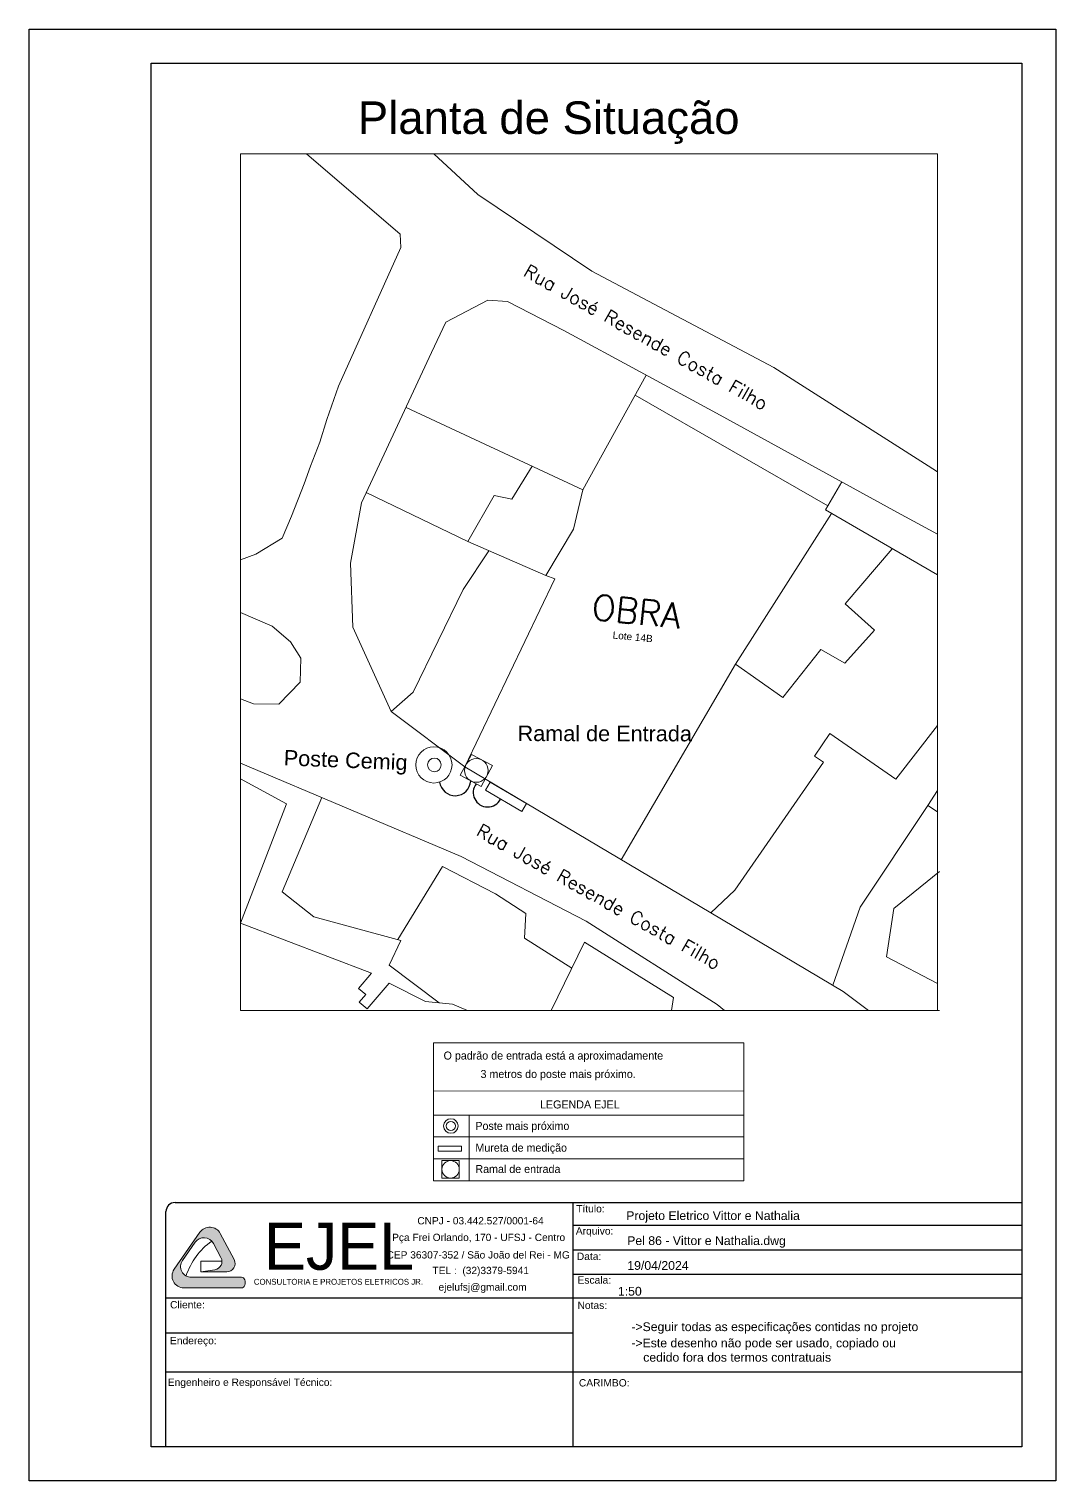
# Model space of a CAD drawing. Header units: millimetres. Extents: x 20625 to 81245, y 3427 to 18613.
# Drawn here: x 72437 to 73487, y 14606 to 16091 of the extents above; entities that cross this region are included whole.
import ezdxf

# ---------------------------------------------------------------- set-up
doc = ezdxf.new("R2010")
doc.units = ezdxf.units.MM
for name, color, linetype, lineweight in [('02', 7, 'Continuous', 20), ('1', 1, 'Continuous', 13), ('EJEL05130C', 130, 'Continuous', 30), ('EJEL0550C', 50, 'Continuous', 35), ('EJEL0910C', 10, 'Continuous', 9), ('EJELFORMATO', 170, 'Continuous', 25), ('HACHURA', 1, 'Continuous', 5)]:
    doc.layers.add(name, color=color, linetype=linetype, lineweight=lineweight)
doc.styles.add('AGEONE', font='')
doc.styles.add('AR', font='arial.ttf')
doc.styles.add('PADRÃO', font='', dxfattribs={"height": 0.2})
doc.styles.add('ROMANS', font='romans.shx')
doc.styles.get("Standard").update_dxf_attribs({"font": 'arial.ttf'})
doc.styles.get('AGEONE').set_extended_font_data('Ageone')
doc.styles.get('PADRÃO').set_extended_font_data('AvantGarde Bk BT')

msp = doc.modelspace()

# ---------------------------------------------------------------- hatches: boundary and pattern name
at = {"layer": 'EJEL0910C'}
h = msp.add_hatch(color=256, dxfattribs=at)
h.dxf.hatch_style = 1
edge = h.paths.add_edge_path()
edge.add_arc((72625.92247307279, 14830.71856088281), 8.52231240695832, -81.4230188051423, 28.01405766307471, ccw=False)
edge.add_line((72627.19347450708, 14822.29155879942), (72612.81998294959, 14820.12367890558))
edge.add_line((72612.81998294908, 14820.1236789054), (72639.43661291304, 14820.1236789054))
edge.add_arc((72639.43661291333, 14828.64599131256), 8.522312406956294, 270, 388.0140576630612)
edge.add_line((72646.96038626017, 14832.64882073374), (72632.70837781556, 14859.43709222821))
edge.add_arc((72621.9601301766, 14853.71876448358), 12.17473200993796, 28.01405766304059, 145.1095997923543)
edge.add_line((72611.97383392791, 14860.68281407716), (72585.5818582677, 14822.83729273379))
edge.add_arc((72595.56815451587, 14815.87324314014), 12.17473200993696, 145.1095997923455, 269.9862535994334)
edge.add_line((72595.56523355555, 14803.69851148072), (72654.45295792581, 14803.68438314055))
edge.add_ellipse((72654.45437690541, 14809.18154522021), major_axis=(0.001418979510486892, 5.49716207993671), ratio=0.7056061408771387, start_angle=180, end_angle=360.0417428966182)
edge.add_line((72654.45296995783, 14814.6787065707), (72603.1128233746, 14814.66661143731))
edge.add_arc((72603.10999498397, 14825.62386988135), 10.95725880894664, 145.1095997923734, 270.0147897280216, ccw=False)
edge.add_line((72594.12232835994, 14831.89151451563), (72607.03555402752, 14850.40880037169))
edge.add_arc((72616.02322065168, 14844.14115573756), 10.95725880893985, 28.01405766305561, 145.109599792388, ccw=False)
edge.add_line((72625.69664352718, 14849.28765070774), (72633.44624642063, 14834.7213903043))

# ---------------------------------------------------------------- linework, layer by layer
for centre, radius, start, end in [((72872.85031430009, 15323.14269376584), 15.97029527368557, 187.2799596742769, 357.0044634924005), ((72906.06899163402, 15310.32864547339), 14.67660286517871, 142.3719548477176, 333.2326845325079)]:
    msp.add_arc(centre, radius, start, end)
at = {"layer": '02'}
for p, q in [((72653.52375366405, 15963.70994031677), (73365.9563000444, 15963.70994031677)), ((72653.52375366405, 15087.33376427334), (72653.52375366405, 15963.70994031677)), ((72720.97440520402, 15963.70994031677), (72816.82489763353, 15881.55678110706)), ((72895.97176528093, 15922.10740008345), (72851.09569957093, 15963.70994031677)), ((73365.9563000444, 15963.70994031677), (73365.9563000444, 15087.33376427334)), ((73012.65163769272, 15843.83146901114), (72895.97176528093, 15922.10740008345)), ((72816.82489763353, 15881.55678110706), (72817.32736284187, 15868.01639123614)), ((72817.32736284187, 15868.01639123614), (72753.56395473283, 15725.9659662942)), ((73198.83696834295, 15745.03473684674), (73012.65163769272, 15843.83146901114)), ((72863.47296517185, 15791.59774668458), (72906.35254364683, 15814.12965109185)), ((72906.35254364683, 15814.12965109185), (72926.24768223386, 15812.60050706596)), ((72926.24768223386, 15812.60050706596), (72983.89075842152, 15783.03445810395)), ((72848.84511396021, 15760.6100203637), (72863.47296517185, 15791.59774668458)), ((72983.89075842152, 15783.03445810395), (73140.06095729367, 15698.33841912038)), ((72777.15975913292, 15606.75630988287), (72848.84511396021, 15760.6100203637)), ((73356.4266791919, 15644.58990900204), (73198.83696834295, 15745.03473684674)), ((73068.16721177836, 15737.3286715297), (73003.52988811923, 15620.10350585996)), ((72753.56395473283, 15725.9659662942), (72741.52007384243, 15691.86457787555)), ((73253.98839547897, 15603.8026041764), (73056.83626006, 15716.77904760981)), ((73003.52988811923, 15620.10350585996), (72822.64697705526, 15704.38262802928)), ((73140.06095729367, 15698.33841912038), (73325.3082255206, 15596.79513427425)), ((72741.52007384243, 15691.86457787555), (72734.49415823724, 15668.79575031109)), ((72734.49415823724, 15668.79575031109), (72724.95973761802, 15644.22279958597)), ((72724.95973761802, 15644.22279958597), (72718.43533196427, 15626.16921987684)), ((72930.98575720348, 15610.31993737668), (72951.7780550706, 15644.21633683077)), ((73365.9563000444, 15638.45176756256), (73356.4266791919, 15644.58990900204)), ((72718.43533196427, 15626.16921987684), (72705.38747591389, 15593.07071695796)), ((73251.46908750615, 15599.48342346811), (73268.16976073089, 15628.11558213481)), ((72782.00436208567, 15617.15397258384), (72885.77630678294, 15567.09208582063)), ((72885.77630678294, 15567.09208582063), (72912.77187102502, 15614.21991092768)), ((72912.77187102502, 15614.21991092768), (72930.98575720348, 15610.31993737668)), ((72993.79295300516, 15579.7214700903), (73003.52988811923, 15620.10350585996)), ((72705.38747591389, 15593.07071695796), (72695.85974209402, 15570.44775300834)), ((72765.75494520916, 15544.88955444251), (72777.15975913292, 15606.75630988287)), ((73159.44946714725, 15441.72209641787), (73257.53359557541, 15595.95791317383)), ((73251.46908750615, 15599.48342346811), (73365.9563000444, 15532.92800928498)), ((73325.3082255206, 15596.79513427425), (73365.9563000444, 15574.75890189171)), ((72965.49632866053, 15532.26837373524), (72993.79295300516, 15579.7214700903)), ((72695.85974209402, 15570.44775300834), (72669.1039473714, 15554.09066999747)), ((72965.49632866053, 15532.26837373524), (72885.77630678294, 15567.09208582063)), ((72669.1039473714, 15554.09066999747), (72653.52375366405, 15548.42898142732)), ((72881.2225964239, 15518.2214138879), (72907.26870760262, 15557.70366418526)), ((73271.7528116661, 15503.30947119804), (73319.77553741583, 15559.77449908847)), ((72768.24243456805, 15479.50552163573), (72765.75494520916, 15544.88955444251)), ((72882.8662111361, 15336.57754388948), (72974.71933548135, 15528.84010502053)), ((72974.71933548135, 15528.84010502053), (72965.49632866053, 15532.26837373524)), ((72829.83358814484, 15413.23960587415), (72881.2225964239, 15518.2214138879)), ((72653.52375366405, 15494.58859141046), (72685.78846701233, 15480.43375471799)), ((73301.73630254684, 15476.53173027636), (73271.7528116661, 15503.30947119804)), ((72685.78846701233, 15480.43375471799), (72704.67485415426, 15464.39127832399)), ((72807.34397140896, 15393.21758137412), (72768.24243456805, 15479.50552163573)), ((73271.45274353746, 15442.6227153953), (73301.73630254684, 15476.53173027636)), ((72704.67485415426, 15464.39127832399), (72715.0623193195, 15447.7199988743)), ((72715.0623193195, 15447.7199988743), (72714.43280492332, 15423.18478453611)), ((73207.95776265954, 15407.77398244468), (73246.77845392755, 15456.75950425059)), ((73246.77845392755, 15456.75950425059), (73271.45274353746, 15442.6227153953)), ((73042.76132643377, 15241.6682833486), (73159.44946714725, 15441.72209641787)), ((73159.44946714725, 15441.72209641787), (73207.95776265954, 15407.77398244468)), ((72714.43280492332, 15423.18478453611), (72692.70643857085, 15400.71358649036)), ((72666.58015824441, 15401.02819310725), (72653.52375366405, 15406.37568523858)), ((72692.70643857085, 15400.71358649036), (72666.58015824441, 15401.02819310725)), ((72807.34397140896, 15393.21758137412), (72829.83358814484, 15413.23960587415)), ((72882.8662111361, 15336.57754388948), (72807.34397140896, 15393.21758137412)), ((73256.06832874197, 15370.74064083473), (73240.16198711902, 15347.76128178733)), ((73323.40153244816, 15324.13251140386), (73256.06832874197, 15370.74064083473)), ((73365.9563000444, 15379.11492878011), (73323.40153244816, 15324.13251140386)), ((72653.52375366405, 15340.43791197182), (72879.17165953686, 15245.02432892905)), ((73249.45980180714, 15341.32532260883), (73158.891983053, 15210.48502792493)), ((73240.16198711902, 15347.76128178733), (73249.45980180714, 15341.32532260883)), ((73134.28738368151, 15187.34098011964), (72882.8662111361, 15336.57754388948)), ((72700.45303821858, 15298.99889900135), (72653.52375366405, 15324.44465695206)), ((73356.22703046839, 15297.25107822761), (73365.9563000444, 15312.58736766788)), ((72653.52375366405, 15176.92696786818), (72700.45303821858, 15298.99889900135)), ((72695.92087854518, 15208.75432879772), (72736.72608433999, 15305.25640892798)), ((73286.88014490022, 15193.07609057296), (73356.22703046839, 15297.25107822761)), ((73365.9563000444, 15290.71834216864), (73356.22703046839, 15297.25107822761)), ((72879.17165953686, 15245.02432892905), (73006.71853615304, 15178.80394293858)), ((72860.0789368721, 15234.72967851009), (72814.1076044858, 15160.03303968603)), ((72914.20189082924, 15206.67267484616), (72860.0789368721, 15234.72967851009)), ((73368.20881965054, 15229.49580571759), (73321.44421075199, 15191.79100252764)), ((72728.27830061081, 15183.42500962203), (72695.92087854518, 15208.75432879772)), ((72944.98409401893, 15186.72858418866), (72914.20189082924, 15206.67267484616)), ((73158.891983053, 15210.48502792493), (73134.28738368151, 15187.34098011964)), ((73259.02965957584, 15113.29746014545), (73286.88014490022, 15193.07609057296)), ((73321.44421075199, 15191.79100252764), (73314.00466884417, 15142.40350616558)), ((72787.2086977799, 15125.53318123081), (72653.52375366405, 15176.92696786818)), ((72817.26240536247, 15159.17322836367), (72728.27830061081, 15183.42500962203)), ((72943.6314500357, 15161.37588486023), (72944.98409401893, 15186.72858418866)), ((73006.71853615304, 15178.80394293858), (73140.71148734484, 15093.69362405528)), ((73269.75620701614, 15106.9304821185), (73134.28738368151, 15187.34098011964)), ((72805.39811279751, 15133.84390918797), (72817.26240536247, 15159.17322836367)), ((72992.12429621817, 15130.75479520584), (72943.6314500357, 15161.37588486023)), ((73005.01722334657, 15157.48452504969), (72971.18041871086, 15087.33376427334)), ((73096.15829851796, 15100.89758235113), (73005.01722334657, 15157.48452504969)), ((72856.36871848856, 15095.28019301781), (72805.39811279751, 15133.84390918797)), ((73314.00466884417, 15142.40350616558), (73365.9563000444, 15115.19468609855)), ((72774.00356982026, 15110.13760484892), (72787.2086977799, 15125.53318123081)), ((72781.46059518318, 15103.74154849656), (72774.00356982026, 15110.13760484892)), ((72774.76502341352, 15095.93532451184), (72781.46059518318, 15103.74154849656)), ((72805.40479959686, 15115.48966891794), (72782.75469967653, 15089.08240164673)), ((72842.61683799214, 15096.6276281372), (72805.40479959686, 15115.48966891794)), ((73295.68665306042, 15087.33376427334), (73269.75620701614, 15106.9304821185)), ((72782.75469967653, 15089.08240164673), (72774.76502341352, 15095.93532451184)), ((72870.120598985, 15093.93275789842), (72842.61683799214, 15096.6276281372)), ((72885.60504995634, 15087.33376427334), (72870.120598985, 15093.93275789842)), ((73094.09644218285, 15087.33376427334), (73096.15829851796, 15100.89758235113)), ((73140.71148734484, 15093.69362405528), (73148.14823595967, 15087.33376427334)), ((73368.12871237594, 15087.33376427334), (72653.52375366405, 15087.33376427334))]:
    msp.add_line(p, q, dxfattribs=at)
at = {"layer": '1'}
for points in [[(72908.73183437918, 15321.11392860284), (72945.94879283059, 15299.23052027324), (72941.03075211245, 15290.86644305493), (72903.81379366104, 15312.74985138454)], [(72855.64644970292, 14948.85505541454), (72879.38294021614, 14948.85505541454), (72879.38294021614, 14943.52055609474), (72855.64644970292, 14943.52055609474)]]:
    msp.add_lwpolyline(points, close=True, dxfattribs=at)
for radius in [7.428971140562793, 4.755572152112688]:
    msp.add_circle((72868.48197256314, 14969.37219009019), radius, dxfattribs=at)
at = {"layer": 'EJEL0910C'}
for p, q in [((72878.09662201638, 15328.03009874666), (72889.53901341268, 15349.43148458599)), ((72910.94042156778, 15337.98908125842), (72889.53901341268, 15349.43148458599)), ((72878.09662201638, 15328.03009874666), (72899.49803017145, 15316.58769541909)), ((72899.49803017145, 15316.58769541909), (72910.94042156778, 15337.98908125842)), ((72850.60336493774, 14913.44516263314), (72850.60336493774, 15054.54497627715)), ((72850.60336493774, 15054.54497627715), (73168.16153860613, 15054.54497627715)), ((73168.15281552638, 14913.44516263314), (73168.16153860613, 15054.54497627715)), ((72850.60336493774, 15005.15585372223), (73168.15848405508, 15005.13622181298)), ((72850.60336493774, 14980.46062399016), (73168.15695856143, 14980.46062399016)), ((72887.16524111075, 14913.44516263314), (72887.16524111075, 14980.46062399016)), ((72850.60336493774, 14958.17109840782), (73168.1555793637, 14958.15146667829)), ((72850.60336493774, 14935.73468821515), (73168.15419229657, 14935.71505657128)), ((72859.27910569837, 14916.09947152179, -0.06270593107355224), (72859.27910569837, 14933.91444187039, -0.06270593107355224)), ((72877.09409462308, 14933.91444187039, -0.06270593107355224), (72859.27910569837, 14933.91444187039, -0.06270593107355224)), ((72877.09409462308, 14916.09947152179, -0.06270593107355224), (72877.09409462308, 14933.91444187039, -0.06270593107355224)), ((72850.60336493774, 14913.44516263314), (73168.15281552638, 14913.44516263314)), ((72859.27910569837, 14916.09947152179, -0.06270593107355224), (72877.09409462308, 14916.09947152179, -0.06270593107355224)), ((72585.58185826721, 14822.83729273372), (72611.97383392791, 14860.68281407716)), ((72594.12232835994, 14831.89151451563), (72607.03555402765, 14850.40880037184)), ((72632.7083778164, 14859.43709222825), (72646.96038626017, 14832.64882073374)), ((72625.69664352718, 14849.28765070774), (72633.44624642076, 14834.72139030428)), ((72634.43707768984, 14831.08093771432), (72612.81998294908, 14831.08093771432)), ((72612.81998294908, 14820.1236789054), (72612.81998294908, 14831.08093771432)), ((72612.81998294908, 14820.1236789054), (72627.19347450708, 14822.29155879942)), ((72654.45296995783, 14814.6787065707), (72603.11282337592, 14814.66661143736)), ((72639.43661291333, 14820.1236789054), (72612.81998294908, 14820.1236789054)), ((72639.43661291333, 14820.1236789054), (72612.81998294908, 14820.1236789054)), ((72654.45295792537, 14803.68438314044), (72595.56523355555, 14803.69851148072))]:
    msp.add_line(p, q, dxfattribs=at)
for centre, radius in [((72894.51852770457, 15333.00960106038), 12.13413434208045), ((72868.18660016095, 14925.00696590099, -0.06270593107355224), 8.90749446232028)]:
    msp.add_circle(centre, radius, dxfattribs=at)
for centre, radius, start, end in [((72621.9601301766, 14853.71876448358), 12.17473200993999, 28.01405766223634, 145.1095997921657), ((72667.23905510183, 14792.35334319164), 73.4833947464415, 126.1074537211275, 161.1486609989936), ((72616.02322065168, 14844.14115573756), 10.95725880894599, 28.01405766223634, 145.1095997921657), ((72595.56815451587, 14815.87324314014), 12.17473200993999, 145.1095997921657, 269.9862536009411), ((72603.10999498397, 14825.62386988135), 10.95725880894599, 145.1095997921657, 270.0147897266933), ((72625.92247307279, 14830.71856088281), 8.522312406957989, 278.5769811917692, 28.01405766223634), ((72639.43661291333, 14828.64599131256), 8.522312406957989, 270, 28.01405766223634)]:
    msp.add_arc(centre, radius, start, end, dxfattribs=at)
msp.add_ellipse((72654.45437690541, 14809.18154522078), major_axis=(0.001418979510486892, 5.497162079936708), ratio=0.7056061408771388, start_param=3.141592653589793, end_param=6.283913858164894, dxfattribs=at)
at = {"layer": 'EJELFORMATO'}
for p, q in [((72577.19304088617, 14641.11187629912), (72577.19304088617, 14881.77244348927)), ((72586.53247369528, 14891.11187629894), (73452.19304088541, 14891.11187629894)), ((72993.1592652263, 14891.0242468593), (72993.1592652263, 14641.11187629912)), ((72993.2801207701, 14867.83180253655), (73452.19304088541, 14867.83180253655)), ((72993.2801207701, 14842.83180253649), (73452.19304088541, 14842.83180253649)), ((72993.18836513186, 14817.8318025367), (73452.19304088541, 14817.8318025367)), ((73452.0880252596, 14793.24699683025), (72577.19304088617, 14793.24699683025)), ((72577.19304088617, 14757.92523395434), (72993.18484889311, 14757.92523395434)), ((72577.19304088617, 14717.83180253672), (73452.05695504793, 14717.83180253672))]:
    msp.add_line(p, q, dxfattribs=at)
at = {"layer": 'EJELFORMATO', "color": 7}
msp.add_lwpolyline([(72437.19304088579, 14606.30960995047), (72437.19304088579, 16091.30960994965), (73487.19304088579, 16091.30960994965), (73487.19304088579, 14606.30960995047)], close=True, dxfattribs=at)
at = {"layer": 'EJELFORMATO'}
msp.add_lwpolyline([(72562.19304088585, 14641.30960995056), (72562.19304088585, 16056.30960994984), (73452.19304088541, 16056.30960994984), (73452.19304088541, 14641.30960995056)], close=True, dxfattribs=at)
msp.add_arc((72586.53247369528, 14881.77244348927), 9.339432809798309, 90, 180, dxfattribs=at)
at = {"layer": 'HACHURA'}
for centre, radius in [((72851.12721009587, 15338.69840015405), 18.53722716855363), ((72851.64279642263, 15338.69840015405), 6.957616411730638)]:
    msp.add_circle(centre, radius, dxfattribs=at)

# ---------------------------------------------------------------- texts
at = {"layer": 'EJEL05130C', "style": 'ROMANS'}
for p in [(72941.53097697799, 15839.45903937835), (72893.20743487027, 15267.20617819961)]:
    msp.add_text('Rua José Resende Costa Filho', height=13.64869147853667, rotation=330.618885929635, dxfattribs=at).set_placement(p)
at = {"layer": 'EJEL05130C', "insert": (72773.36949825835, 16017.30897666366), "char_height": 33.28397104570214, "width": 400.7572429833703, "attachment_point": 1}
msp.add_mtext('Planta de Situação', dxfattribs=at)
at = {"layer": 'EJEL05130C', "ltscale": 0.2, "insert": (73014.25551428011, 15513.44919656784), "char_height": 25.97851371083189, "width": 125.2494834103076, "attachment_point": 1, "rotation": 353.95986127882145, "style": 'ROMANS'}
msp.add_mtext('OBRA', dxfattribs=at)
at = {"layer": 'EJEL05130C', "insert": (73034.36176467534, 15475.29401780369), "char_height": 7.341087888855443, "width": 70.07601421540748, "attachment_point": 1, "rotation": 354.45303092962945}
msp.add_mtext('Lote 14B', dxfattribs=at)
at = {"layer": 'EJEL05130C', "char_height": 15.83139298886789, "attachment_point": 1}
for s, width, insert, rotation in [('Ramal de Entrada', 184.2837519093363, (72936.7240347898, 15378.89198115293), 359.8982567911568), ('Poste Cemig', 151.1221411504687, (72698.02719511837, 15354.07238347297), 357.74453574839873)]:
    msp.add_mtext_dynamic_manual_height_columns(s, width=width, gutter_width=158.3139298886789, heights=[0], dxfattribs=dict(at, insert=insert, rotation=rotation))
at = {"layer": 'EJEL0550C', "style": 'PADRÃO'}
for s, p in [('O padrão de entrada está a aproximadamente', (72861.07009509823, 15037.30159453394)), ('3 metros do poste mais próximo.', (72898.83391265554, 15018.44366825033)), ('LEGENDA EJEL', (72959.61252975503, 14987.31821574327)), ('Poste mais próximo', (72893.56421309966, 14965.3593783224)), ('Mureta de medição', (72893.56421309966, 14943.09186750797)), ('Ramal de entrada', (72893.56421309966, 14921.29214822188))]:
    msp.add_text(s, height=8.182781707098412, dxfattribs=at).set_placement(p)
at = {"layer": 'EJEL0550C'}
for s, p in [('Título:', (72996.64582553299, 14881.00037287007)), ('Arquivo:', (72996.26692851691, 14858.31141834534)), ('Data:', (72997.30808707322, 14832.34046956061)), ('Escala:', (72997.98990165596, 14808.09125303811)), ('Cliente:', (72581.37516448797, 14782.80228712523)), ('Notas:', (72997.97396605319, 14782.24475648052)), ('Endereço:', (72581.28714438941, 14746.15504822258)), ('Engenheiro e Responsável Técnico:', (72579.03313899602, 14703.53266601207)), ('CARIMBO:', (72999.4040506995, 14702.94643893602))]:
    msp.add_text(s, height=7.499999999997021, dxfattribs=at).set_placement(p)
at = {"layer": 'EJEL0910C'}
for s, height, p in [('Projeto Eletrico Vittor e Nathalia ', 8.965787222641456, (73047.82019461726, 14873.21954933874, 836659.2000000005)), ('Pel 86 - Vittor e Nathalia.dwg', 8.965787222641456, (73048.76686231859, 14847.61304544001, 836659.2000000005)), ('19/04/2024', 8.965787222641456, (73048.91129064112, 14822.21456737418, 836659.2000000005)), ('1:50', 8.965787222638104, (73039.29358309403, 14795.87600791086)), ('->Seguir todas as especificações contidas no projeto', 8.965787222638104, (73053.03145236889, 14759.5775708385)), ('->Este desenho não pode ser usado, copiado ou', 8.965787222638104, (73053.03145236889, 14742.97591419937)), ('    cedido fora dos termos contratuais', 8.965787222638104, (73051.232539773, 14728.31193078303))]:
    msp.add_text(s, height=height, dxfattribs=at).set_placement(p)
for s, height, style, p in [('EJEL', 48.04040216260757, 'AGEONE', (72677.39850976654, 14822.31359647783)), ('CNPJ - 03.442.527/0001-64', 7.425507176293427, 'AR', (72834.21179929803, 14868.7497315965)), ('Pça Frei Orlando, 170 - UFSJ - Centro', 7.425507176293427, 'AR', (72808.41271368696, 14851.73667689251)), ('CEP 36307-352 / São João del Rei - MG', 7.425507176293427, 'AR', (72802.76359477892, 14833.8370045701)), ('TEL :  (32)3379-5941', 7.425507176293427, 'AR', (72849.7298248689, 14817.89312366576)), ('CONSULTORIA E PROJETOS ELETRICOS JR.', 5.999999999997617, 'AGEONE', (72667.05730825936, 14807.01695656289)), ('ejelufsj@gmail.com', 7.425507176293427, 'AR', (72855.87493141761, 14800.94446722399))]:
    msp.add_text(s, height=height, dxfattribs=dict(at, style=style)).set_placement(p)

doc.saveas('drawing.dxf')
